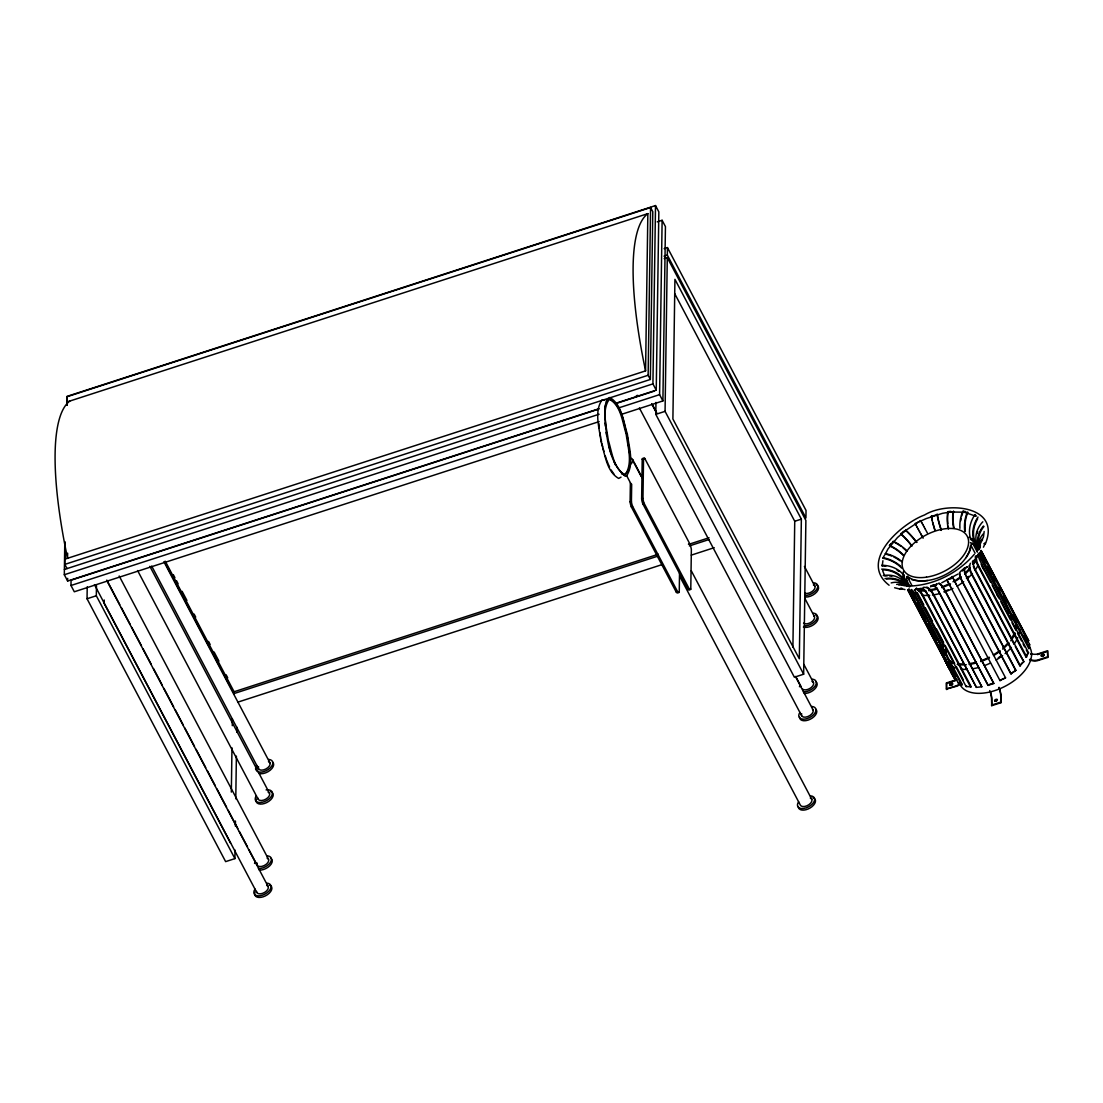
<?xml version="1.0" encoding="UTF-8"?>
<svg xmlns="http://www.w3.org/2000/svg" width="1103" height="1103" viewBox="0 0 1103 1103"><rect width="100%" height="100%" fill="white"/><g stroke="black" fill="none" stroke-linecap="round" stroke-linejoin="round"><path stroke-width="1.5" d="M599.012 408.73L67.641 581.033L64.319 574.732L64.787 542.069M66.773 405.132L66.911 396.432L655.513 205.572L658.836 211.873L656.244 390.172L615.364 403.422M67.049 568.596L64.829 564.391L65.16 542.069M67.145 405.311L67.269 396.653L650.577 207.529L652.783 211.721L650.356 379.46L64.388 569.451M67.628 553.168L67.559 558.297A251.112 60.996 72 0 1 69.834 401.037M67.641 581.033L67.669 578.386M599.136 421.608L74.301 591.773L70.978 585.486L71.061 580.206L598.695 409.116M235.036 850.082L234.911 858.617L225.632 861.622L87.04 598.764L87.22 586.81M234.911 858.617L96.319 595.758L96.471 585.514M104.206 599.991L104.165 603.396L230.582 843.188M231.327 792.092L231.975 747.82M232.292 725.677L232.388 718.866M658.243 556.009L234.07 693.553L234.098 691.76L165.285 561.248M235.38 826.161L235.449 821.032M235.78 798.834L236.387 756.12M236.745 732.213L236.814 727.084M679.517 573.174L679.255 592.118L677.918 592.545A6.811 1.654 72 0 1 676.222 592.035L631.274 506.787A5.322 1.296 72 0 1 630.103 501.837L630.378 482.893M679.255 592.118A6.811 1.654 72 0 1 677.545 591.608L632.598 506.36A5.322 1.296 72 0 1 631.426 501.41L631.674 484.189M641.643 498.846L642.208 459.248L644.786 458.476L689.747 543.738A6.811 1.654 72 0 1 691.36 549.528L690.781 589.126L689.458 589.553A6.894 1.668 72 0 1 687.762 589.071L642.815 503.823A5.391 1.31 72 0 1 641.643 498.846L642.966 498.418L643.532 458.82A5.322 1.296 72 0 1 644.786 458.476M64.912 559.152L645.572 370.884L647.847 213.624L67.186 401.906M650.356 379.46L648.137 375.268L650.577 207.529M656.244 390.172L652.921 383.885L655.513 205.572M664.199 258.612L667.287 257.619L805.879 520.464L803.646 674.209L794.381 677.214L655.789 414.356L655.968 402.402M622.023 414.176L662.903 400.927L659.594 394.64L662.117 220.283L657.209 221.882M662.903 400.927L665.44 226.584L662.117 220.283M803.646 674.209L665.068 411.35L667.287 257.619M667.439 247.568L806.031 510.427L805.921 517.955L667.329 255.096L667.439 247.568L664.158 248.63M792.905 647.296L794.739 521.278L674.705 293.632M801.357 519.127L799.33 658.781L672.899 418.988L674.926 279.335L801.357 519.127L794.739 521.278M960.079 684.053A9.61 7.583 0.8 0 1 957.059 686.149L946.402 689.03L946.484 682.922L955.667 679.958A8.865 6.99 0.8 0 0 956.784 679.545M946.691 689.568L946.484 682.922M950.621 684.039L950.565 684.798L951.724 683.681M950.938 683.695L951.02 684.949L951.034 684.039M939.08 583.06A25.162 6.108 72 0 1 945.492 591.332L993.817 683.515L988.095 685.377L939.756 593.18A25.162 6.108 72 0 0 933.359 584.921M999.042 687.362A9.61 2.33 72 0 1 1000.986 695.745L1000.904 702.708L991.735 705.686L991.542 699.04A8.865 2.151 72 0 0 990.136 691.678L989.749 690.561M991.735 705.686L991.818 698.723A9.61 2.33 72 0 0 990.315 691.609M995.444 700.074L995.389 700.819L996.547 699.716M995.761 699.729L995.844 700.984L995.857 700.06M1000.904 702.708L1000.711 696.062A8.865 2.151 72 0 0 999.318 688.699L998.932 687.583M1029.637 644.51L1029.582 648.33L1028.837 648.564L1028.892 644.759L1029.637 644.51L980.402 550.88M1042.059 655.003L1042.018 655.747L1043.162 654.644M1042.39 654.658L1042.473 655.899L1042.487 654.989M1029.54 659.787A9.61 7.583 0.8 0 0 1037.33 660.738L1047.767 657.402L1047.56 650.756L1038.392 653.734A8.865 6.99 0.8 0 1 1031.126 653.679M1047.767 657.402L1047.56 650.756M882.193 566.266L882.91 560.71M983.449 537.051L984.166 531.494M948.125 512.123L947.863 514.095A24.363 11.568 83.8 0 0 947.863 523.773M953.337 511.406L952.895 513.212A25.162 11.954 83.8 0 0 953.668 528.268M953.599 511.227L953.295 513.515A24.363 11.568 83.8 0 0 954.026 528.075M970.571 545.433L969.344 551.555L966.063 557.635M971.343 543.917C970.943 551.872 965.787 558.642 960.658 564.005M605.147 406.773L605.712 404.167M934.724 529.84A25.162 6.108 72 0 1 931.649 517.9L931.428 515.901M941.286 530.405A25.162 6.108 72 0 1 937.371 516.039L937.164 514.039L937.66 516.356A24.363 5.915 72 0 0 941.438 530.253M936.902 584.259L930.684 586.3M936.516 584.962L936.364 583.97M985.282 543.986C1001.496 505.739 947.105 501.065 924.604 514.963C901.289 523.553 858.065 561.344 889.115 585.238M883.007 557.939L884.289 555.567M965.566 511.585L963.14 511.172L961.981 513.322A25.162 16.628 -80.9 0 0 959.927 528.323M967.565 512.261L966.586 514.053A25.162 16.628 -80.9 0 0 964.794 531.508M967.841 512.385L967.069 514.356A24.363 16.09 -80.9 0 0 965.332 531.232M983.435 547.185L985.475 542.855M926.81 587.058A25.162 11.954 83.8 0 1 933.717 594.531L981.822 686.769L976.389 687.362L928.285 595.124M978.251 553.885A24.363 16.462 23.5 0 0 980.236 561.137L1028.561 652.811L1026.024 657.085L1027.858 652.893L1026.273 649.888M884.868 554.892L888.012 548.936L897.401 537.602L905.839 530.281L906.928 531.26A25.162 6.728 51.3 0 1 916.827 542.386M930.78 586.824L931.18 586.107M606.457 402.099L608.415 399.672L610.262 399.134C622.892 406.897 623.995 425.289 627.759 438.498C628.131 449.555 634.832 467.479 624.133 474.883L621.458 473.752M975.438 514.522L973.77 516.494A25.162 19.675 -59.1 0 0 970.24 537.602M978.016 517.073L977.106 518.479A25.162 19.675 -59.1 0 0 973.563 539.588M891.238 543.462L889.459 545.599L893.582 541.504L894.974 542.166A25.162 12.478 39.3 0 1 907.162 551.059M976.61 557.125L978.347 554.906L974.997 559.428M914.346 590.284A24.363 16.09 -80.9 0 1 917.793 594.903L966.131 686.576L966.573 686.025M966.131 686.576L971.178 686.755L922.839 595.068A25.162 16.628 -80.9 0 0 916.359 588.244M969.11 565.508A25.162 12.478 39.3 0 0 971.481 574.098L1019.82 665.785L1022.371 662.655M1019.82 665.785L1023.832 661.717L975.507 570.044A24.363 12.078 39.3 0 1 973.384 560.338M917.02 589.223L919.999 588.657M982.801 521.816L981.684 523.015A25.162 20.792 -29.4 0 0 977.892 546.33M974.321 554.313C957.969 573.188 933.565 585.624 908.445 586.12M960.865 563.826C947.904 575.656 929.36 584.287 911.643 579.571M609.077 399.451C601.356 411.143 606.691 427.123 608.249 440.083C611.986 451.706 613.254 468.155 624.794 474.662M621.003 477.144L618.673 478.44C606.443 471.477 605.009 454.078 601.066 441.724C599.467 428.419 593.952 411.984 601.921 399.989L604.513 399.948M625.318 474.552C633.053 462.874 627.717 446.88 626.159 433.92C622.423 422.297 621.154 405.863 609.601 399.341M900.668 533.742L920.605 520.575L921.722 522.615M962.574 570.816L967.138 566.749L962.299 570.444M903.109 531.839L905.839 530.281M914.484 589.815L920.977 588.368M908.941 589.65A24.363 19.041 -59.1 0 1 909.989 591.401L958.328 683.074L958.948 682.578M958.328 683.074L962.271 684.577L913.932 592.89A25.162 19.675 -59.1 0 0 911.574 589.471M1011.975 672.885L1015.918 670.334L1010.803 673.823L962.464 582.136A25.162 6.728 51.3 0 1 959.334 573.036M961.926 570.154L964.201 568.362M904.943 589.581L900.324 588.409M957.845 574.125L941.755 582.784M983.821 543.793L985.255 542.979M949.862 578.579L952.385 576.469M948.042 581.957C944.223 577.889 952.041 580.399 952.675 576.979M1028.672 640.678L1026.948 637.631L1026.231 638.017L1027.955 641.064L1028.672 640.678L981.132 550.507M953.571 676.801L956.191 679.875L955.46 680.261L951.131 672.223M1005.564 677.849L999.87 680.399L1005.564 677.849L957.004 585.762M900.117 588.961L901.771 588.12M931.415 516.48L937.136 514.605M936.364 584.604L930.642 586.465M977.258 555.636L978.595 555.195M664.047 256.158L667.329 255.096M64.829 564.391L648.137 375.268M64.319 574.732L652.921 383.885M616.701 403.284L654.369 391.069M70.978 585.486L599.094 414.245M618.714 407.889L659.594 394.64M87.04 598.764L96.319 595.758M655.789 414.356L665.068 411.35M630.103 501.837L631.426 501.41M631.274 506.787L632.598 506.36M642.815 503.823L644.138 503.382L689.085 588.644A6.894 1.668 72 0 0 690.781 589.126M688.424 544.165L689.747 543.738M234.098 691.76L658.27 554.23M689.389 544.137L709.036 537.768M689.361 545.93L709.008 539.546M237.724 702.184L661.828 564.681M691.291 555.126L714.22 547.681M676.222 592.035L677.545 591.608M687.762 589.071L689.085 588.644M952.785 673.381L953.53 673.133L948.773 664.116M946.774 683.474L955.97 680.496M1046.32 651.804L1037.427 654.63M1041.687 655.637L1042.473 655.292M946.402 689.03L955.57 686.052A8.865 6.99 0.8 0 0 959.486 683.708M1047.478 656.864L1038.309 659.828A8.865 6.99 0.8 0 1 1029.94 659.291M988.095 684.866L992.397 683.474M995.071 700.722L995.857 700.377M991.445 705.134L1000.628 702.17M883.255 575.587L884.868 575.325A25.162 20.792 -29.4 0 1 906.128 585.141M884.978 578.634L886.578 578.372A25.162 20.792 -29.4 0 1 906.749 586.382M927.706 580.523C921.295 581.116 914.552 581.515 909.23 577.545M893.582 541.504L892.879 541.421M978.347 554.906L977.603 554.754M1027.858 652.893L1028.561 652.811M947.973 511.654L950.827 511.365M953.102 511.682L947.67 512.288L947.463 513.805A25.162 11.954 83.8 0 0 948.235 528.847M881.697 565.315L883.379 565.329A25.162 19.868 0.8 0 1 904.143 575.807M881.655 569.134L883.324 569.148A25.162 19.868 0.8 0 1 905.191 581.446L907.576 585.955M966.49 567.039L967.359 567.066M962.588 511.806L967.193 512.537M1023.832 661.717L1015.311 646.579M900.062 588.588L902.282 589.002M885.254 553.582L886.867 553.899A25.162 17.014 23.5 0 1 902.406 562.02M883.448 557.773L885.047 558.104A25.162 17.014 23.5 0 1 900.572 566.225M882.938 558.256L885.02 558.683A24.363 16.462 23.5 0 1 901.702 568.142M894.616 587.761L901.068 589.347M975.41 516.052L964.16 512.178L950.4 512.013L942.472 513.322L926.189 518.603L915.132 523.511L916.248 525.566M890.176 545.682L891.569 546.343A25.162 12.478 39.3 0 1 903.743 555.236M889.487 545.847L891.582 546.84A24.363 12.078 39.3 0 1 903.371 555.443M974.68 515.087L976.472 516.039M960.051 683.24L962.271 684.577M963.14 511.172L962.464 513.612A24.363 16.09 -80.9 0 0 961.719 515.956M901.179 534.031L902.254 535.01A25.162 6.728 51.3 0 1 910.595 544.11M900.944 534.169L902.351 535.424A24.363 6.521 51.3 0 1 911.933 546.192M614.054 474.276L611.062 469.892M953.502 579.006L952.427 576.731L952.854 577.324M946.898 664.185L950.414 670.776L946.857 664.061M945.009 660.545L947.339 664.93L946.539 663.496M947.394 665.095L947.656 665.619M949.131 668.39L949.545 669.176M951.875 673.561L951.296 672.499M952.868 675.422L953.902 677.421L953.102 675.974M953.723 677.077L907.797 590.05M946.167 662.82L946.719 663.772M948.042 666.364L948.497 667.177M951.517 672.954L952.923 675.56L950.772 671.534M945.381 661.249L945.781 662.048M945.588 661.69L944.554 659.732M951.434 672.72L949.766 669.604M952.578 674.926L953.006 675.698M921.529 522.257L922.784 524.559M916.069 525.207L917.31 527.51M922.632 524.256L923.887 526.586M917.158 527.206L918.427 529.537M923.776 526.365L925.031 528.695M918.303 529.302L919.557 531.632M924.962 528.53L927.375 533.025M919.488 531.481L921.901 535.975M920.688 533.7L923.114 538.209M980.994 550.466L1026.948 637.631M982.097 555.167L986.054 562.682M993.196 576.207L995.568 580.716M1003.496 595.744L1006.667 601.755M981.339 554.575L982.925 557.58M987.681 566.597L991.638 574.111M993.224 577.117L994.809 580.123M998.766 587.637L1000.352 590.643M1004.323 598.171L1005.908 601.176M1013.037 614.702L1016.994 622.216M1024.135 635.742L1027.307 641.753M975.135 543.627L977.506 548.136M1029.582 648.33L981.256 556.657A24.363 19.234 0.8 0 1 979.809 552.879M988.288 571.216L989.86 574.222M999.373 592.256L1000.959 595.262M1004.916 602.776L1006.501 605.781M1008.087 608.787L1009.672 611.793M1028.837 648.564L980.484 556.877A25.162 19.868 0.8 0 1 979.009 553.003M972.598 543.145L977.355 552.162M980.526 558.173L1009.052 612.275M981.091 564.212L990.604 582.246M992.19 585.252L999.318 598.777M1000.904 601.783L1010.417 619.817M1012.002 622.823L1015.96 630.351M1017.545 633.356L1021.516 640.871M1023.101 643.876L1024.687 646.882M971.123 545.668L975.093 553.182M982.221 566.708L983.807 569.713M996.478 593.759L998.063 596.764M1026.741 657.016L978.416 565.343A24.363 16.462 23.5 0 1 976.527 556.353M1026.024 657.085L977.685 565.398A25.162 17.014 23.5 0 1 975.755 556.119M1013.726 643.573L974.887 569.934A25.162 12.478 39.3 0 1 973.315 566.266M1020.427 665.895L972.088 574.222A24.363 12.078 39.3 0 1 970.35 563.261M1015.918 670.334L967.579 578.675A24.363 6.521 51.3 0 1 965.235 567.59M1015.477 670.072L967.138 578.386A25.162 6.728 51.3 0 1 966.214 576.566M1011.244 674.085L962.905 582.412A24.363 6.521 51.3 0 1 961.816 570.789M951.531 588.712L1000.104 680.799M993.817 683.515L945.492 591.842A24.363 5.915 72 0 0 937.95 583.556M988.095 685.377L939.756 593.704A24.363 5.915 72 0 0 931.649 585.638M981.822 686.769L933.483 595.096A24.363 11.568 83.8 0 0 923.225 587.416M976.389 687.362L928.05 595.689A24.363 11.568 83.8 0 0 921.363 588.451M970.737 687.307L922.398 595.634A24.363 16.09 -80.9 0 0 916.11 589.016M923.79 604.858L918.234 594.338A25.162 16.628 -80.9 0 0 917.172 592.545M925.376 607.863L932.504 621.389M936.461 628.903L943.603 642.429M945.174 645.434L954.688 663.482M956.273 666.488L963.402 680.013M907.81 576.317L909.396 579.323M916.524 592.862L920.495 600.377M924.452 607.891L929.209 616.908M933.179 624.422L940.307 637.948M907.107 576.414L911.864 585.431M915.821 592.945L943.548 645.545M906.046 579.144L910.003 586.658M913.96 594.172L926.644 618.218M928.23 621.223L935.358 634.749M936.943 637.755L942.5 648.288M961.651 685.073L913.325 593.4A24.363 19.041 -59.1 0 0 911.037 590.077M906.087 580.909L909.258 586.92M917.737 604.416L919.323 607.422M923.28 614.95L924.865 617.956M928.836 625.47L930.408 628.476M931.994 631.481L935.964 638.995M940.721 648.012L944.678 655.527M948.635 663.041L955.777 676.566M909.162 588.961L914.704 599.481M917.076 603.989L925.803 620.534M928.174 625.043L936.102 640.071M939.273 646.082L943.23 653.596M908.403 589.223L956.191 679.875M907.921 590.091L955.46 680.261M804.445 566.432L814.883 586.231M804.804 598.322L814.441 616.605M803.853 664.364L813.49 682.647M652.631 405.063L656.643 412.674M796.394 677.725L801.205 686.866M651.652 403.753L656.478 412.894M795.415 676.429L813.09 709.946M639.382 407.986L801.619 715.695M632.653 459.551L642.291 477.833M691.291 570.775L811.794 799.317M634.06 462.97L641.284 476.675M626.807 475.958L630.819 483.583M679.82 576.524L800.323 805.066A6.411 3.612 -27.8 0 0 808.968 804.639A6.411 3.612 -27.8 0 0 810.291 798.048M173.309 574.649L174.908 577.682M176.508 580.716L178.107 583.749M182.119 591.332L186.917 600.446M194.114 614.095L195.714 617.142M208.522 641.422L210.121 644.455M214.12 652.038L218.918 661.152M226.129 674.802L227.728 677.849M164.457 561.51L234.07 693.553M163.961 561.841L269.973 762.904M151.676 566.06L258.502 768.653M149.856 566.322L269.532 793.291M137.585 570.541L258.061 799.041M119.193 576L268.567 859.334M106.908 580.219L119.758 604.596M121.371 607.643L130.209 624.395M131.808 627.442L141.446 645.724M143.059 648.771L151.083 664.006M153.496 668.57L162.334 685.321M163.933 688.369L173.571 706.651M175.184 709.698L183.208 724.933M184.821 727.98L194.459 746.262M196.058 749.309L205.696 767.578M207.309 770.625L215.333 785.86M216.946 788.907L226.584 807.189M228.183 810.236L237.821 828.518M239.434 831.565L247.472 846.801M249.071 849.848L257.109 865.069M106.743 580.44L268.181 886.619M94.472 584.659L256.709 892.368M956.053 583.956L957.239 586.176A40.797 22.998 -27.8 0 0 963.677 581.653M950.579 586.906L951.765 589.126M955.184 582.301L956.315 584.425M949.711 585.238L950.841 587.361M954.398 580.798L955.474 582.811M948.938 583.749L950 585.762M953.723 579.489L954.715 581.364M948.263 582.425L949.242 584.314M953.157 578.358L954.054 580.095M947.684 581.309L948.594 583.032M952.358 576.745L953.061 578.124M946.884 579.682L947.601 581.06M614.04 461.743L615.529 465.066M608.58 464.777L609.573 466.996M882.607 570.568L884.413 575.146M606.636 459.951L608.084 463.674M605.244 455.884L606.167 458.6M610.317 451.044L611.2 453.953M608.677 445.019L609.89 449.597M603.12 448.48L603.92 451.527M601.99 443.806L602.721 446.949M600.997 439.049L601.631 442.234M931.621 516.369L931.938 518.217A24.363 5.915 72 0 0 932.366 520.423M606.126 432.335L606.65 435.52M599.908 432.679L600.68 437.45M604.982 423.083L605.257 426.075M598.888 423.511L599.301 428.005M645.572 370.884A251.112 60.996 72 0 1 647.847 213.624M978.554 548.977A25.162 19.868 0.8 0 1 983.283 537.63M979.367 548.991A24.363 19.234 0.8 0 1 982.608 539.657M978.706 547.185A25.162 19.868 0.8 0 1 983.338 533.824M981.312 552.837A24.363 19.234 0.8 0 1 980.47 550.976M979.574 543.214A24.363 19.234 0.8 0 1 979.988 541.283M948.594 528.654A24.363 11.568 83.8 0 1 948.166 526.228M975.755 543.145A24.363 19.041 -59.1 0 1 977.644 518.81M883.338 565.977A24.363 19.234 0.8 0 1 885.806 566.197M897.056 570.127A24.363 19.234 0.8 0 1 898.931 571.423M883.282 569.782A24.363 19.234 0.8 0 1 904.446 581.708L906.818 586.217A25.162 19.675 -59.1 0 0 891.169 582.908M978.733 547.446A25.162 20.792 -29.4 0 1 983.407 526.062M978.871 545.144A24.363 20.116 -29.4 0 1 984 526.434M977.106 533.631A24.363 20.116 -29.4 0 1 977.699 531.481M896.656 584.438A25.162 19.675 -59.1 0 1 906.79 585.845M898.683 585.004A24.363 19.041 -59.1 0 1 904.612 585.817M884.84 576.028A24.363 20.116 -29.4 0 1 887.212 575.863M889.556 575.931A24.363 20.116 -29.4 0 1 891.831 576.207M901.592 580.716A24.363 20.116 -29.4 0 1 904.336 583.777M886.55 579.075A24.363 20.116 -29.4 0 1 904.777 585.21M972.832 564.529A25.162 12.478 39.3 0 1 972.529 561.33M975.121 557.029A24.363 12.078 39.3 0 1 976.1 556.243M922.618 588.313A25.162 11.954 83.8 0 1 927.251 593.345M915.545 588.961A24.363 11.568 83.8 0 1 916.648 588.354M1032.077 654.589A9.61 7.583 0.8 0 1 1030.809 654.203M977.934 550.204A25.162 17.014 23.5 0 1 980.443 545.668M979.285 548.922A24.363 16.462 23.5 0 1 980.098 547.446M965.442 574.828A25.162 6.728 51.3 0 1 964.394 571.754M964.119 570.444A25.162 6.728 51.3 0 1 964.077 568.321M960.727 520.795A24.363 16.09 -80.9 0 1 961.14 518.355M886.84 554.478A24.363 16.462 23.5 0 1 891.541 555.967M893.802 556.974A24.363 16.462 23.5 0 1 900.048 560.807M895.002 542.662A24.363 12.078 39.3 0 1 901.151 546.454M903.109 547.97A24.363 12.078 39.3 0 1 906.79 551.266M907.024 531.687A24.363 6.521 51.3 0 1 916.607 542.455M934.917 529.771A24.363 5.915 72 0 1 932.89 522.698M1015.946 622.754A39.501 22.267 -27.8 0 1 1015.615 629.165M1014.222 633.301A39.501 22.267 -27.8 0 1 1011.989 637.52M1008.073 642.773A39.501 22.267 -27.8 0 1 1003.068 647.806M999.621 650.632A39.501 22.267 -27.8 0 1 993.293 654.92M989.226 657.167A39.501 22.267 -27.8 0 1 980.746 660.807M976.458 662.131A39.501 22.267 -27.8 0 1 969.427 663.579M962.795 664.006A39.501 22.267 -27.8 0 1 957.955 663.606M953.64 662.545A39.501 22.267 -27.8 0 1 947.918 659.401M943.203 648.867A39.501 22.267 -27.8 0 1 943.451 646.261M1006.984 612.041A39.501 22.267 -27.8 0 1 1012.306 615.515M1000.779 656.037A39.501 22.267 -27.8 0 1 998.27 657.774M1009.355 616.549A39.501 22.267 -27.8 0 1 1011.741 617.735M1019.682 629.344A40.797 22.998 -27.8 0 1 1019.158 633.412M1017.724 637.672A40.797 22.998 -27.8 0 1 1013.947 644.221M1011.382 647.461A40.797 22.998 -27.8 0 1 1005.054 653.652M1002.655 655.582A40.797 22.998 -27.8 0 1 996.106 660.008M990.466 663.041A40.797 22.998 -27.8 0 1 984.634 665.55M978.719 667.467A40.797 22.998 -27.8 0 1 972.901 668.735M967.29 669.342A40.797 22.998 -27.8 0 1 961.223 669.19M955.157 667.88A40.797 22.998 -27.8 0 1 951.365 666.143M950.262 665.426A40.797 22.998 -27.8 0 1 945.133 658.698M1017.311 624.836A40.797 22.998 -27.8 0 1 1016.787 628.903M1015.353 633.177A40.797 22.998 -27.8 0 1 1010.762 640.802M1009.011 642.952A40.797 22.998 -27.8 0 1 1002.682 649.143M1000.283 651.073A40.797 22.998 -27.8 0 1 993.734 655.499M989.529 657.829A40.797 22.998 -27.8 0 1 980.774 661.579M976.348 662.958A40.797 22.998 -27.8 0 1 969.096 664.447M966.297 664.751A40.797 22.998 -27.8 0 1 957.239 664.475M952.785 663.372A40.797 22.998 -27.8 0 1 948.994 661.635M945.96 659.291A40.797 22.998 -27.8 0 1 942.045 650.549M942.086 647.93A40.797 22.998 -27.8 0 1 942.541 645.186M1006.543 610.717A40.797 22.998 -27.8 0 1 1010.334 612.455M1014.208 615.708A40.797 22.998 -27.8 0 1 1016.897 621.072M1028.575 645.71A39.501 22.267 -27.8 0 1 1006.06 685.776A39.501 22.267 -27.8 0 1 959.389 682.978M949.917 661.442A38.26 21.564 -27.8 0 1 947.849 658.725M946.608 655.568A38.26 21.564 -27.8 0 1 946.457 649.515M1010.293 617.528A38.26 21.564 -27.8 0 1 1016.456 625.608M945.078 652.411A39.501 22.267 -27.8 0 1 945.574 648.467M1008.859 615.584A39.501 22.267 -27.8 0 1 1014.167 619.045M968.586 576.4A39.501 22.267 -27.8 0 1 966.462 578.386M948.415 589.719A39.501 22.267 -27.8 0 1 944.14 591.387M907.755 585.321A39.501 22.267 -27.8 0 1 906.845 576.841M970.378 542.621A39.501 22.267 -27.8 0 1 977.837 548.894M970.378 539.312A39.501 22.267 -27.8 0 1 977.134 551.307M975.245 559.373A39.501 22.267 -27.8 0 1 973.011 563.592M969.964 567.811A39.501 22.267 -27.8 0 1 966.214 571.905M960.644 576.704A39.501 22.267 -27.8 0 1 952.978 581.777M948.856 583.928A39.501 22.267 -27.8 0 1 941.769 586.879M937.481 588.216A39.501 22.267 -27.8 0 1 929.084 589.829M923.818 590.077A39.501 22.267 -27.8 0 1 918.978 589.678M909.92 586.231A39.501 22.267 -27.8 0 1 904.239 574.939M980.705 555.416A40.797 22.998 -27.8 0 1 980.181 559.483M978.071 565.191A40.797 22.998 -27.8 0 1 974.969 570.292M972.405 573.532A40.797 22.998 -27.8 0 1 967.234 578.73M952.937 588.409A40.797 22.998 -27.8 0 1 944.168 592.159M939.742 593.538A40.797 22.998 -27.8 0 1 932.49 595.027M929.691 595.33A40.797 22.998 -27.8 0 1 922.246 595.262M916.179 593.952A40.797 22.998 -27.8 0 1 912.388 592.214M906.597 585.9A40.797 22.998 -27.8 0 1 905.825 583.597M968.903 537.299A40.797 22.998 -27.8 0 1 978.306 549.625M976.376 559.249A40.797 22.998 -27.8 0 1 974.059 563.605M970.033 569.024A40.797 22.998 -27.8 0 1 964.863 574.222M961.306 577.159A40.797 22.998 -27.8 0 1 954.757 581.571M950.552 583.901A40.797 22.998 -27.8 0 1 941.797 587.651M937.371 589.03A40.797 22.998 -27.8 0 1 928.712 590.698M925.941 590.918A40.797 22.998 -27.8 0 1 918.261 590.546M906.983 585.362A40.797 22.998 -27.8 0 1 903.564 571.257M632.515 460.93A5.391 1.31 72 0 1 633.246 461.44M644.138 503.382A5.391 1.31 72 0 1 642.966 498.418M642.208 459.248A5.322 1.296 72 0 1 643.463 458.917M810.429 795.842A9.334 5.253 -27.8 0 1 813.476 802.639A9.334 5.253 -27.8 0 1 801.688 808.54A9.334 5.253 -27.8 0 1 798.641 801.743M813.035 797.745A9.334 5.253 -27.8 0 1 810.098 807.989A9.334 5.253 -27.8 0 1 798.282 806.555M629.923 458.048A6.411 3.612 -27.8 0 1 629.827 464.873M268.608 759.429A9.334 5.253 -27.8 0 1 270.263 767.853A9.334 5.253 -27.8 0 1 256.737 771.066M255.896 769.963A9.334 5.253 -27.8 0 1 256.82 765.344M268.47 761.649A6.411 3.612 -27.8 0 1 265.713 769.094A6.411 3.612 -27.8 0 1 258.529 766.626M272.565 762.076A9.334 5.253 -27.8 0 1 270.235 770.197A9.334 5.253 -27.8 0 1 258.915 773.382M266.099 789.913A9.334 5.253 -27.8 0 1 271.862 795.497A9.334 5.253 -27.8 0 1 260.087 802.529A9.334 5.253 -27.8 0 1 256.379 795.718M268.029 792.023A6.411 3.612 -27.8 0 1 266.002 799.068A6.411 3.612 -27.8 0 1 257.868 798.076M270.773 791.72A9.334 5.253 -27.8 0 1 266.774 802.543A9.334 5.253 -27.8 0 1 256.337 798.944M266.816 883.145A9.334 5.253 -27.8 0 1 269.849 889.942A9.334 5.253 -27.8 0 1 258.061 895.857A9.334 5.253 -27.8 0 1 255.027 889.059M266.664 885.351A6.411 3.612 -27.8 0 1 264.651 892.396A6.411 3.612 -27.8 0 1 256.516 891.417M269.422 885.047A9.334 5.253 -27.8 0 1 265.423 895.884A9.334 5.253 -27.8 0 1 254.972 892.286M267.216 855.845A9.334 5.253 -27.8 0 1 270.249 862.643A9.334 5.253 -27.8 0 1 258.46 868.557M254.545 863.415A9.334 5.253 -27.8 0 1 255.427 861.76M267.064 858.065A6.411 3.612 -27.8 0 1 264.32 865.51A6.411 3.612 -27.8 0 1 257.137 863.042M271.159 858.492A9.334 5.253 -27.8 0 1 269.697 865.855A9.334 5.253 -27.8 0 1 259.288 870.129M813.518 582.756A9.334 5.253 -27.8 0 1 816.565 589.553A9.334 5.253 -27.8 0 1 804.776 595.455M813.38 584.962A6.411 3.612 -27.8 0 1 813.297 590.532A6.411 3.612 -27.8 0 1 804.914 593.249M816.123 584.659A9.334 5.253 -27.8 0 1 816.758 591.939A9.334 5.253 -27.8 0 1 805.604 597.026M813.076 613.13A9.334 5.253 -27.8 0 1 816.123 619.927A9.334 5.253 -27.8 0 1 804.335 625.828M813.862 615.846A6.411 3.612 -27.8 0 1 811.615 621.927A6.411 3.612 -27.8 0 1 803.549 623.112M815.682 615.033A9.334 5.253 -27.8 0 1 815.558 623.126A9.334 5.253 -27.8 0 1 803.398 627.069M812.125 679.172A9.334 5.253 -27.8 0 1 815.158 685.969A9.334 5.253 -27.8 0 1 803.37 691.871M799.454 686.728A9.334 5.253 -27.8 0 1 800.337 685.073M811.973 681.378A6.411 3.612 -27.8 0 1 811.312 687.472A6.411 3.612 -27.8 0 1 802.598 689.154M816.068 681.819A9.334 5.253 -27.8 0 1 814.607 689.168A9.334 5.253 -27.8 0 1 804.197 693.442M811.725 706.458A9.334 5.253 -27.8 0 1 814.772 713.255A9.334 5.253 -27.8 0 1 802.984 719.17A9.334 5.253 -27.8 0 1 799.937 712.373M812.511 709.188A6.411 3.612 -27.8 0 1 808.072 716.467A6.411 3.612 -27.8 0 1 801.647 713.655M815.682 709.105A9.334 5.253 -27.8 0 1 810.333 719.197A9.334 5.253 -27.8 0 1 799.578 717.184M637.837 395.343A6.411 3.612 -27.8 0 1 636.307 395.701M604.789 408.331C605.602 430.694 607.077 461.288 625.291 476.289L626.532 475.944C634.487 463.963 628.986 447.528 627.386 434.224C623.429 421.856 621.995 404.456 609.78 397.507L606.512 400.348L604.789 408.331M995.623 701.26A1.489 0.841 -27.8 0 0 997.319 699.605A1.489 0.841 -27.8 0 0 995.03 699.936A1.489 0.841 -27.8 0 0 995.623 701.26M950.896 685.418A1.489 0.841 -27.8 0 0 952.592 683.75A1.489 0.841 -27.8 0 0 950.303 684.081A1.489 0.841 -27.8 0 0 950.896 685.418M950.8 685.239A1.489 0.841 -27.8 0 0 952.496 683.57A1.489 0.841 -27.8 0 0 950.207 683.901A1.489 0.841 -27.8 0 0 950.8 685.239M926.451 577.172A36.027 20.295 -27.8 0 0 967.552 536.899A36.027 20.295 -27.8 0 0 912.084 545.02A36.027 20.295 -27.8 0 0 926.451 577.172M1042.335 656.368A1.489 0.841 -27.8 0 0 1044.031 654.699A1.489 0.841 -27.8 0 0 1041.742 655.044A1.489 0.841 -27.8 0 0 1042.335 656.368M1042.238 656.188A1.489 0.841 -27.8 0 0 1043.934 654.52A1.489 0.841 -27.8 0 0 1041.646 654.865A1.489 0.841 -27.8 0 0 1042.238 656.188"/></g></svg>
